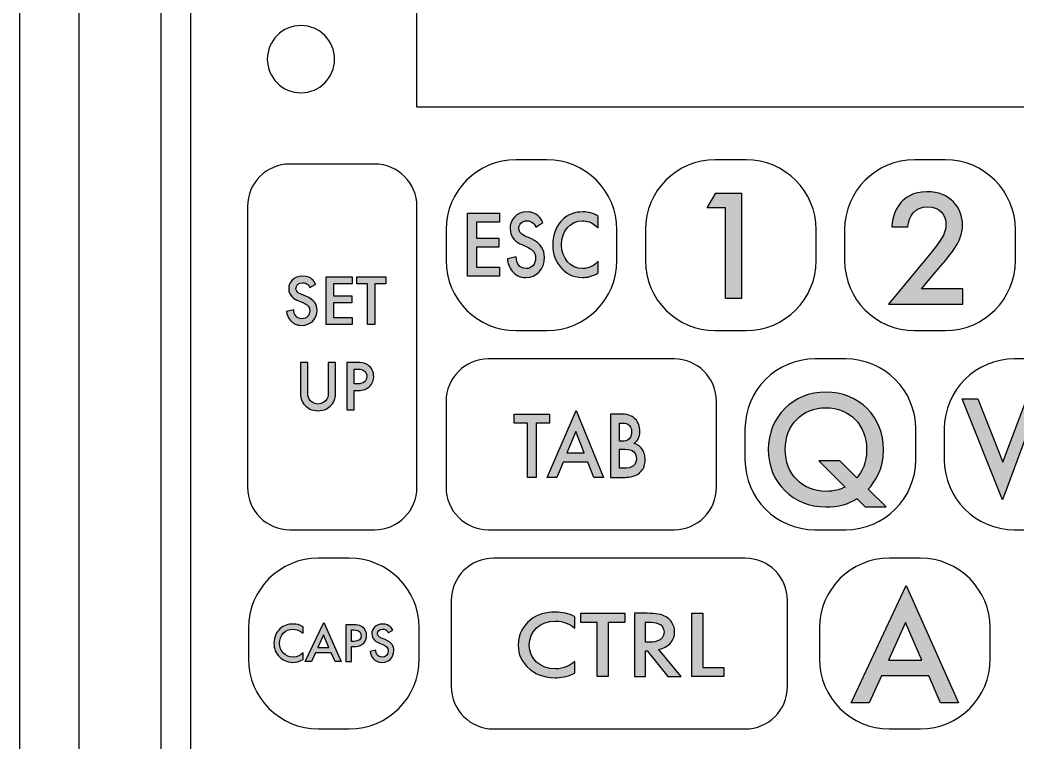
# Model space of a CAD drawing. Extents: x -123 to 250, y -165 to 87.
# Drawn here: x 43.64 to 88.13, y -138.9 to -106.68 of the extents above; entities that cross this region are included whole.
import ezdxf

# ---------------------------------------------------------------- set-up
doc = ezdxf.new("R2010")
doc.units = 0
doc.header["$MEASUREMENT"] = 0
doc.layers.add('LAYER_1', color=7, linetype='CONTINUOUS')

# ---------------------------------------------------------------- blocks, each defined once
blk = doc.blocks.new('BLOCK_14')
at = {"layer": 'LAYER_1', "color": 7}
for points in [[(67.154, -120.537), (67.154, -120.537), (65.778, -120.537), (65.778, -120.537), (64.054, -120.537), (62.656, -119.14), (62.656, -117.415), (62.656, -117.415), (62.656, -116.039), (62.656, -116.039), (62.656, -114.315), (64.054, -112.917), (65.778, -112.917), (65.778, -112.917), (67.154, -112.917), (67.154, -112.917), (68.878, -112.917), (70.276, -114.315), (70.276, -116.039), (70.276, -116.039), (70.276, -117.415), (70.276, -117.415), (70.276, -119.14), (68.878, -120.537), (67.154, -120.537)], [(76.044, -120.537), (76.044, -120.537), (74.668, -120.537), (74.668, -120.537), (72.944, -120.537), (71.546, -119.14), (71.546, -117.415), (71.546, -117.415), (71.546, -116.039), (71.546, -116.039), (71.546, -114.315), (72.944, -112.917), (74.668, -112.917), (74.668, -112.917), (76.044, -112.917), (76.044, -112.917), (77.768, -112.917), (79.166, -114.315), (79.166, -116.039), (79.166, -116.039), (79.166, -117.415), (79.166, -117.415), (79.166, -119.14), (77.768, -120.537), (76.044, -120.537)], [(84.934, -120.537), (84.934, -120.537), (83.558, -120.537), (83.558, -120.537), (81.834, -120.537), (80.436, -119.14), (80.436, -117.415), (80.436, -117.415), (80.436, -116.039), (80.436, -116.039), (80.436, -114.315), (81.834, -112.917), (83.558, -112.917), (83.558, -112.917), (84.934, -112.917), (84.934, -112.917), (86.658, -112.917), (88.056, -114.315), (88.056, -116.039), (88.056, -116.039), (88.056, -117.415), (88.056, -117.415), (88.056, -119.14), (86.658, -120.537), (84.934, -120.537)], [(61.355, -115.003), (61.355, -115.003), (61.355, -127.534), (61.355, -127.534), (61.355, -128.58), (60.508, -129.427), (59.462, -129.427), (59.462, -129.427), (55.691, -129.427), (55.691, -129.427), (54.646, -129.427), (53.798, -128.58), (53.798, -127.534), (53.798, -127.534), (53.798, -115.003), (53.798, -115.003), (53.798, -113.958), (54.646, -113.11), (55.691, -113.11), (55.691, -113.11), (59.462, -113.11), (59.462, -113.11), (60.508, -113.11), (61.355, -113.958), (61.355, -115.003)], [(72.828, -129.427), (72.828, -129.427), (64.549, -129.427), (64.549, -129.427), (63.504, -129.427), (62.656, -128.58), (62.656, -127.534), (62.656, -127.534), (62.656, -123.701), (62.656, -123.701), (62.656, -122.655), (63.504, -121.807), (64.549, -121.807), (64.549, -121.807), (72.828, -121.807), (72.828, -121.807), (73.873, -121.807), (74.721, -122.655), (74.721, -123.701), (74.721, -123.701), (74.721, -127.534), (74.721, -127.534), (74.721, -128.58), (73.873, -129.427), (72.828, -129.427)], [(80.489, -129.427), (80.489, -129.427), (79.113, -129.427), (79.113, -129.427), (77.389, -129.427), (75.991, -128.03), (75.991, -126.305), (75.991, -126.305), (75.991, -124.929), (75.991, -124.929), (75.991, -123.205), (77.389, -121.807), (79.113, -121.807), (79.113, -121.807), (80.489, -121.807), (80.489, -121.807), (82.213, -121.807), (83.611, -123.205), (83.611, -124.929), (83.611, -124.929), (83.611, -126.305), (83.611, -126.305), (83.611, -128.03), (82.213, -129.427), (80.489, -129.427)], [(89.379, -129.427), (89.379, -129.427), (88.003, -129.427), (88.003, -129.427), (86.279, -129.427), (84.881, -128.03), (84.881, -126.305), (84.881, -126.305), (84.881, -124.929), (84.881, -124.929), (84.881, -123.205), (86.279, -121.807), (88.003, -121.807), (88.003, -121.807), (89.379, -121.807), (89.379, -121.807), (91.103, -121.807), (92.501, -123.205), (92.501, -124.929), (92.501, -124.929), (92.501, -126.305), (92.501, -126.305), (92.501, -128.03), (91.103, -129.427), (89.379, -129.427)], [(58.339, -138.317), (58.339, -138.317), (56.963, -138.317), (56.963, -138.317), (55.239, -138.317), (53.841, -136.92), (53.841, -135.195), (53.841, -135.195), (53.841, -133.819), (53.841, -133.819), (53.841, -132.095), (55.239, -130.697), (56.963, -130.697), (56.963, -130.697), (58.339, -130.697), (58.339, -130.697), (60.063, -130.697), (61.461, -132.095), (61.461, -133.819), (61.461, -133.819), (61.461, -135.195), (61.461, -135.195), (61.461, -136.92), (60.063, -138.317), (58.339, -138.317)], [(75.994, -138.317), (75.994, -138.317), (64.779, -138.317), (64.779, -138.317), (63.733, -138.317), (62.886, -137.47), (62.886, -136.424), (62.886, -136.424), (62.886, -132.591), (62.886, -132.591), (62.886, -131.545), (63.733, -130.697), (64.779, -130.697), (64.779, -130.697), (75.994, -130.697), (75.994, -130.697), (77.039, -130.697), (77.887, -131.545), (77.887, -132.591), (77.887, -132.591), (77.887, -136.424), (77.887, -136.424), (77.887, -137.47), (77.039, -138.317), (75.994, -138.317)], [(83.809, -138.317), (83.809, -138.317), (82.433, -138.317), (82.433, -138.317), (80.709, -138.317), (79.311, -136.92), (79.311, -135.195), (79.311, -135.195), (79.311, -133.819), (79.311, -133.819), (79.311, -132.095), (80.709, -130.697), (82.433, -130.697), (82.433, -130.697), (83.809, -130.697), (83.809, -130.697), (85.534, -130.697), (86.931, -132.095), (86.931, -133.819), (86.931, -133.819), (86.931, -135.195), (86.931, -135.195), (86.931, -136.92), (85.534, -138.317), (83.809, -138.317)]]:
    blk.add_open_spline(points, degree=3, knots=[0, 0, 0, 0, 1, 1, 1, 2, 2, 2, 3, 3, 3, 4, 4, 4, 5, 5, 5, 6, 6, 6, 7, 7, 7, 8, 8, 8, 8], dxfattribs=at)
blk = doc.blocks.new('BLOCK_15')
at = {"layer": 'LAYER_1', "color": 7}
blk.add_lwpolyline([(199.816, -101.487), (173.146, -101.487), (155.472, -101.487), (155.366, -110.57), (61.355, -110.57), (61.355, -104.027), (51.258, -104.22), (51.258, -110.57), (51.258, -115.003), (51.258, -148.477), (62.656, -148.477), (62.656, -158.637), (182.036, -158.637), (199.816, -158.637), (199.816, -151.998), (199.816, -147.068), (206.166, -147.068), (206.166, -107.837), (206.166, -101.487), (199.816, -101.487)], dxfattribs=at)
blk.add_open_spline([(57.68, -108.428), (57.68, -109.257), (57.009, -109.928), (56.18, -109.928), (55.352, -109.928), (54.681, -109.257), (54.681, -108.428), (54.681, -107.6), (55.352, -106.928), (56.18, -106.928), (57.009, -106.928), (57.68, -107.6), (57.68, -108.428)], degree=3, knots=[0, 0, 0, 0, 1, 1, 1, 2, 2, 2, 3, 3, 3, 4, 4, 4, 4], dxfattribs=at)
blk = doc.blocks.new('BLOCK_16')
at = {"layer": 'LAYER_1', "color": 7}
blk.add_open_spline([(203.824, -160.304), (203.824, -160.304), (56.168, -160.304), (56.168, -160.304), (52.722, -160.304), (49.928, -157.51), (49.928, -154.064), (49.928, -154.064), (49.928, -49.643), (49.928, -49.643), (49.928, -46.197), (52.722, -43.403), (56.168, -43.403), (56.168, -43.403), (203.824, -43.403), (203.824, -43.403), (207.27, -43.403), (210.064, -46.197), (210.064, -49.643), (210.064, -49.643), (210.064, -154.064), (210.064, -154.064), (210.064, -157.51), (207.27, -160.304), (203.824, -160.304)], degree=3, knots=[0, 0, 0, 0, 1, 1, 1, 2, 2, 2, 3, 3, 3, 4, 4, 4, 5, 5, 5, 6, 6, 6, 7, 7, 7, 8, 8, 8, 8], dxfattribs=at)
blk = doc.blocks.new('BLOCK_18')
at = {"layer": 'LAYER_1'}
h = blk.add_hatch(color=7, dxfattribs=at)
h.dxf.hatch_style = 2
edge = h.paths.add_edge_path()
edge.add_spline(control_points=[(80.987, -128.04), (80.602, -128.285), (80.172, -128.411), (79.602, -128.411), (78.121, -128.411), (77.032, -127.315), (77.032, -125.848), (77.032, -124.396), (78.121, -123.285), (79.602, -123.285), (81.076, -123.285), (82.172, -124.396), (82.172, -125.848), (82.172, -126.752), (81.772, -127.315), (81.491, -127.618), (81.491, -127.618), (82.291, -128.411), (82.291, -128.411), (82.291, -128.411), (81.357, -128.411), (81.357, -128.411), (81.357, -128.411), (80.987, -128.04), (80.987, -128.04)], knot_values=[0, 0, 0, 0, 1, 1, 1, 2, 2, 2, 3, 3, 3, 4, 4, 4, 5, 5, 5, 6, 6, 6, 7, 7, 7, 8, 8, 8, 8], degree=3, periodic=1)
edge = h.paths.add_edge_path()
edge.add_spline(control_points=[(80.98, -127.107), (81.217, -126.833), (81.417, -126.47), (81.417, -125.848), (81.417, -124.752), (80.661, -123.981), (79.602, -123.981), (78.543, -123.981), (77.787, -124.752), (77.787, -125.848), (77.787, -126.944), (78.543, -127.715), (79.602, -127.715), (79.972, -127.715), (80.239, -127.633), (80.454, -127.522), (80.454, -127.522), (79.284, -126.359), (79.284, -126.359), (79.284, -126.359), (80.224, -126.359), (80.224, -126.359), (80.224, -126.359), (80.98, -127.107), (80.98, -127.107)], knot_values=[0, 0, 0, 0, 1, 1, 1, 2, 2, 2, 3, 3, 3, 4, 4, 4, 5, 5, 5, 6, 6, 6, 7, 7, 7, 8, 8, 8, 8], degree=3, periodic=1)
for points in [[(80.987, -128.04), (80.602, -128.285), (80.172, -128.411), (79.602, -128.411), (78.121, -128.411), (77.032, -127.315), (77.032, -125.848), (77.032, -124.396), (78.121, -123.285), (79.602, -123.285), (81.076, -123.285), (82.172, -124.396), (82.172, -125.848), (82.172, -126.752), (81.772, -127.315), (81.491, -127.618), (81.491, -127.618), (82.291, -128.411), (82.291, -128.411), (82.291, -128.411), (81.357, -128.411), (81.357, -128.411), (81.357, -128.411), (80.987, -128.04), (80.987, -128.04)], [(80.98, -127.107), (81.217, -126.833), (81.417, -126.47), (81.417, -125.848), (81.417, -124.752), (80.661, -123.981), (79.602, -123.981), (78.543, -123.981), (77.787, -124.752), (77.787, -125.848), (77.787, -126.944), (78.543, -127.715), (79.602, -127.715), (79.972, -127.715), (80.239, -127.633), (80.454, -127.522), (80.454, -127.522), (79.284, -126.359), (79.284, -126.359), (79.284, -126.359), (80.224, -126.359), (80.224, -126.359), (80.224, -126.359), (80.98, -127.107), (80.98, -127.107)]]:
    blk.add_open_spline(points, degree=3, knots=[0, 0, 0, 0, 1, 1, 1, 2, 2, 2, 3, 3, 3, 4, 4, 4, 5, 5, 5, 6, 6, 6, 7, 7, 7, 8, 8, 8, 8], dxfattribs=at)
blk = doc.blocks.new('BLOCK_19')
at = {"layer": 'LAYER_1'}
h = blk.add_hatch(color=7, dxfattribs=at)
h.dxf.hatch_style = 2
h.paths.add_polyline_path([(86.378, -123.58), (87.496, -126.413), (88.639, -123.377), (89.744, -126.413), (90.9, -123.58), (91.599, -123.58), (89.706, -128.09), (88.601, -125.086), (87.483, -128.09), (85.679, -123.58)])
blk.add_lwpolyline([(86.378, -123.58), (87.496, -126.413), (88.639, -123.377), (89.744, -126.413), (90.9, -123.58), (91.599, -123.58), (89.706, -128.09), (88.601, -125.086), (87.483, -128.09), (85.679, -123.58), (86.378, -123.58)], dxfattribs=at)
blk = doc.blocks.new('BLOCK_30')
at = {"layer": 'LAYER_1'}
h = blk.add_hatch(color=7, dxfattribs=at)
h.dxf.hatch_style = 2
h.paths.add_polyline_path([(75.117, -115.065), (74.298, -115.065), (74.693, -114.402), (75.836, -114.402), (75.836, -119.109), (75.117, -119.109)])
blk.add_lwpolyline([(75.117, -115.065), (74.298, -115.065), (74.693, -114.402), (75.836, -114.402), (75.836, -119.109), (75.117, -119.109), (75.117, -115.065)], dxfattribs=at)
blk = doc.blocks.new('BLOCK_31')
at = {"layer": 'LAYER_1'}
h = blk.add_hatch(color=7, dxfattribs=at)
h.dxf.hatch_style = 2
edge = h.paths.add_edge_path()
edge.add_spline(control_points=[(85.712, -119.366), (85.712, -119.366), (82.394, -119.366), (82.394, -119.366), (82.394, -119.366), (84.105, -117.292), (84.105, -117.292), (84.275, -117.085), (84.535, -116.759), (84.698, -116.522), (84.838, -116.314), (84.957, -116.099), (84.957, -115.811), (84.957, -115.396), (84.683, -115.011), (84.135, -115.011), (83.579, -115.011), (83.29, -115.44), (83.261, -115.907), (83.261, -115.907), (82.535, -115.907), (82.535, -115.907), (82.557, -115.426), (82.757, -115.04), (82.949, -114.825), (83.127, -114.626), (83.483, -114.344), (84.105, -114.344), (85.157, -114.344), (85.697, -115.062), (85.697, -115.833), (85.697, -116.24), (85.542, -116.573), (85.342, -116.87), (85.164, -117.136), (84.935, -117.411), (84.638, -117.759), (84.638, -117.759), (83.868, -118.67), (83.868, -118.67), (83.868, -118.67), (85.712, -118.67), (85.712, -118.67), (85.712, -118.67), (85.712, -119.366), (85.712, -119.366)], knot_values=[0, 0, 0, 0, 1, 1, 1, 2, 2, 2, 3, 3, 3, 4, 4, 4, 5, 5, 5, 6, 6, 6, 7, 7, 7, 8, 8, 8, 9, 9, 9, 10, 10, 10, 11, 11, 11, 12, 12, 12, 13, 13, 13, 14, 14, 14, 15, 15, 15, 15], degree=3, periodic=1)
blk.add_open_spline([(85.712, -119.366), (85.712, -119.366), (82.394, -119.366), (82.394, -119.366), (82.394, -119.366), (84.105, -117.292), (84.105, -117.292), (84.275, -117.085), (84.535, -116.759), (84.698, -116.522), (84.838, -116.314), (84.957, -116.099), (84.957, -115.811), (84.957, -115.396), (84.683, -115.011), (84.135, -115.011), (83.579, -115.011), (83.29, -115.44), (83.261, -115.907), (83.261, -115.907), (82.535, -115.907), (82.535, -115.907), (82.557, -115.426), (82.757, -115.04), (82.949, -114.825), (83.127, -114.626), (83.483, -114.344), (84.105, -114.344), (85.157, -114.344), (85.697, -115.062), (85.697, -115.833), (85.697, -116.24), (85.542, -116.573), (85.342, -116.87), (85.164, -117.136), (84.935, -117.411), (84.638, -117.759), (84.638, -117.759), (83.868, -118.67), (83.868, -118.67), (83.868, -118.67), (85.712, -118.67), (85.712, -118.67), (85.712, -118.67), (85.712, -119.366), (85.712, -119.366)], degree=3, knots=[0, 0, 0, 0, 1, 1, 1, 2, 2, 2, 3, 3, 3, 4, 4, 4, 5, 5, 5, 6, 6, 6, 7, 7, 7, 8, 8, 8, 9, 9, 9, 10, 10, 10, 11, 11, 11, 12, 12, 12, 13, 13, 13, 14, 14, 14, 15, 15, 15, 15], dxfattribs=at)
blk = doc.blocks.new('BLOCK_46')
at = {"layer": 'LAYER_1'}
h = blk.add_hatch(color=7, dxfattribs=at)
h.dxf.hatch_style = 2
h.paths.add_polyline_path([(68.978, -126.408), (67.878, -126.408), (67.596, -127.09), (67.172, -127.09), (68.453, -124.102), (69.673, -127.09), (69.248, -127.09)])
h.paths.add_polyline_path([(68.82, -126.002), (68.438, -125.046), (68.04, -126.002)])
h = blk.add_hatch(color=7, dxfattribs=at)
h.dxf.hatch_style = 2
h.paths.add_polyline_path([(66.682, -124.674), (66.682, -127.09), (66.288, -127.09), (66.288, -124.674), (65.697, -124.674), (65.697, -124.267), (67.272, -124.267), (67.272, -124.674)])
h = blk.add_hatch(color=7, dxfattribs=at)
h.dxf.hatch_style = 2
edge = h.paths.add_edge_path()
edge.add_spline(control_points=[(70.387, -124.267), (70.719, -124.267), (70.927, -124.314), (71.097, -124.487), (71.236, -124.631), (71.301, -124.813), (71.301, -125.046), (71.301, -125.156), (71.286, -125.27), (71.224, -125.38), (71.166, -125.49), (71.089, -125.545), (71.031, -125.575), (71.077, -125.588), (71.236, -125.634), (71.363, -125.778), (71.502, -125.939), (71.533, -126.133), (71.533, -126.307), (71.533, -126.51), (71.487, -126.671), (71.363, -126.815), (71.159, -127.051), (70.838, -127.09), (70.641, -127.09), (70.641, -127.09), (69.997, -127.09), (69.997, -127.09), (69.997, -127.09), (69.997, -124.267), (69.997, -124.267), (69.997, -124.267), (70.387, -124.267), (70.387, -124.267)], knot_values=[0, 0, 0, 0, 1, 1, 1, 2, 2, 2, 3, 3, 3, 4, 4, 4, 5, 5, 5, 6, 6, 6, 7, 7, 7, 8, 8, 8, 9, 9, 9, 10, 10, 10, 11, 11, 11, 11], degree=3, periodic=1)
edge = h.paths.add_edge_path()
edge.add_spline(control_points=[(70.391, -125.482), (70.391, -125.482), (70.51, -125.482), (70.51, -125.482), (70.607, -125.482), (70.738, -125.469), (70.83, -125.372), (70.919, -125.279), (70.931, -125.148), (70.931, -125.05), (70.931, -124.966), (70.919, -124.864), (70.838, -124.779), (70.75, -124.686), (70.638, -124.674), (70.526, -124.674), (70.526, -124.674), (70.391, -124.674), (70.391, -124.674), (70.391, -124.674), (70.391, -125.482), (70.391, -125.482)], knot_values=[0, 0, 0, 0, 1, 1, 1, 2, 2, 2, 3, 3, 3, 4, 4, 4, 5, 5, 5, 6, 6, 6, 7, 7, 7, 7], degree=3, periodic=1)
edge = h.paths.add_edge_path()
edge.add_spline(control_points=[(70.391, -126.683), (70.391, -126.683), (70.63, -126.683), (70.63, -126.683), (70.742, -126.683), (70.919, -126.662), (71.02, -126.573), (71.097, -126.506), (71.147, -126.387), (71.147, -126.26), (71.147, -126.146), (71.108, -126.036), (71.043, -125.964), (70.935, -125.85), (70.777, -125.837), (70.638, -125.837), (70.638, -125.837), (70.391, -125.837), (70.391, -125.837), (70.391, -125.837), (70.391, -126.683), (70.391, -126.683)], knot_values=[0, 0, 0, 0, 1, 1, 1, 2, 2, 2, 3, 3, 3, 4, 4, 4, 5, 5, 5, 6, 6, 6, 7, 7, 7, 7], degree=3, periodic=1)
for points in [[(68.978, -126.408), (67.878, -126.408), (67.596, -127.09), (67.172, -127.09), (68.453, -124.102), (69.673, -127.09), (69.248, -127.09), (68.978, -126.408)], [(66.682, -124.674), (66.682, -127.09), (66.288, -127.09), (66.288, -124.674), (65.697, -124.674), (65.697, -124.267), (67.272, -124.267), (67.272, -124.674), (66.682, -124.674)], [(68.82, -126.002), (68.438, -125.046), (68.04, -126.002), (68.82, -126.002)]]:
    blk.add_lwpolyline(points, dxfattribs=at)
for points, knots in [([(70.387, -124.267), (70.719, -124.267), (70.927, -124.314), (71.097, -124.487), (71.236, -124.631), (71.301, -124.813), (71.301, -125.046), (71.301, -125.156), (71.286, -125.27), (71.224, -125.38), (71.166, -125.49), (71.089, -125.545), (71.031, -125.575), (71.077, -125.588), (71.236, -125.634), (71.363, -125.778), (71.502, -125.939), (71.533, -126.133), (71.533, -126.307), (71.533, -126.51), (71.487, -126.671), (71.363, -126.815), (71.159, -127.051), (70.838, -127.09), (70.641, -127.09), (70.641, -127.09), (69.997, -127.09), (69.997, -127.09), (69.997, -127.09), (69.997, -124.267), (69.997, -124.267), (69.997, -124.267), (70.387, -124.267), (70.387, -124.267)], [0, 0, 0, 0, 1, 1, 1, 2, 2, 2, 3, 3, 3, 4, 4, 4, 5, 5, 5, 6, 6, 6, 7, 7, 7, 8, 8, 8, 9, 9, 9, 10, 10, 10, 11, 11, 11, 11]), ([(70.391, -125.482), (70.391, -125.482), (70.51, -125.482), (70.51, -125.482), (70.607, -125.482), (70.738, -125.469), (70.83, -125.372), (70.919, -125.279), (70.931, -125.148), (70.931, -125.05), (70.931, -124.966), (70.919, -124.864), (70.838, -124.779), (70.75, -124.686), (70.638, -124.674), (70.526, -124.674), (70.526, -124.674), (70.391, -124.674), (70.391, -124.674), (70.391, -124.674), (70.391, -125.482), (70.391, -125.482)], [0, 0, 0, 0, 1, 1, 1, 2, 2, 2, 3, 3, 3, 4, 4, 4, 5, 5, 5, 6, 6, 6, 7, 7, 7, 7]), ([(70.391, -126.683), (70.391, -126.683), (70.63, -126.683), (70.63, -126.683), (70.742, -126.683), (70.919, -126.662), (71.02, -126.573), (71.097, -126.506), (71.147, -126.387), (71.147, -126.26), (71.147, -126.146), (71.108, -126.036), (71.043, -125.964), (70.935, -125.85), (70.777, -125.837), (70.638, -125.837), (70.638, -125.837), (70.391, -125.837), (70.391, -125.837), (70.391, -125.837), (70.391, -126.683), (70.391, -126.683)], [0, 0, 0, 0, 1, 1, 1, 2, 2, 2, 3, 3, 3, 4, 4, 4, 5, 5, 5, 6, 6, 6, 7, 7, 7, 7])]:
    blk.add_open_spline(points, degree=3, knots=knots, dxfattribs=at)
blk = doc.blocks.new('BLOCK_47')
at = {"layer": 'LAYER_1'}
h = blk.add_hatch(color=7, dxfattribs=at)
h.dxf.hatch_style = 2
edge = h.paths.add_edge_path()
edge.add_spline(control_points=[(68.398, -133.817), (68.043, -133.534), (67.712, -133.504), (67.53, -133.504), (66.835, -133.504), (66.365, -133.957), (66.365, -134.579), (66.365, -135.176), (66.854, -135.637), (67.535, -135.637), (67.919, -135.637), (68.216, -135.464), (68.398, -135.311), (68.398, -135.311), (68.398, -135.823), (68.398, -135.823), (68.077, -135.992), (67.741, -136.035), (67.52, -136.035), (66.94, -136.035), (66.576, -135.802), (66.389, -135.645), (66.014, -135.336), (65.875, -134.977), (65.875, -134.579), (65.875, -134.059), (66.12, -133.699), (66.389, -133.475), (66.719, -133.2), (67.103, -133.107), (67.544, -133.107), (67.837, -133.107), (68.12, -133.153), (68.398, -133.31), (68.398, -133.31), (68.398, -133.817), (68.398, -133.817)], knot_values=[0, 0, 0, 0, 1, 1, 1, 2, 2, 2, 3, 3, 3, 4, 4, 4, 5, 5, 5, 6, 6, 6, 7, 7, 7, 8, 8, 8, 9, 9, 9, 10, 10, 10, 11, 11, 11, 12, 12, 12, 12], degree=3, periodic=1)
h = blk.add_hatch(color=7, dxfattribs=at)
h.dxf.hatch_style = 2
h.paths.add_polyline_path([(69.891, -133.564), (69.891, -135.98), (69.402, -135.98), (69.402, -133.564), (68.668, -133.564), (68.668, -133.157), (70.625, -133.157), (70.625, -133.564)])
h = blk.add_hatch(color=7, dxfattribs=at)
h.dxf.hatch_style = 2
edge = h.paths.add_edge_path()
edge.add_spline(control_points=[(71.629, -133.157), (72.017, -133.157), (72.266, -133.2), (72.473, -133.322), (72.823, -133.53), (72.852, -133.864), (72.852, -133.987), (72.852, -134.393), (72.569, -134.689), (72.142, -134.774), (72.142, -134.774), (73.139, -135.98), (73.139, -135.98), (73.139, -135.98), (72.549, -135.98), (72.549, -135.98), (72.549, -135.98), (71.633, -134.825), (71.633, -134.825), (71.633, -134.825), (71.547, -134.825), (71.547, -134.825), (71.547, -134.825), (71.547, -135.98), (71.547, -135.98), (71.547, -135.98), (71.058, -135.98), (71.058, -135.98), (71.058, -135.98), (71.058, -133.157), (71.058, -133.157), (71.058, -133.157), (71.629, -133.157), (71.629, -133.157)], knot_values=[0, 0, 0, 0, 1, 1, 1, 2, 2, 2, 3, 3, 3, 4, 4, 4, 5, 5, 5, 6, 6, 6, 7, 7, 7, 8, 8, 8, 9, 9, 9, 10, 10, 10, 11, 11, 11, 11], degree=3, periodic=1)
edge = h.paths.add_edge_path()
edge.add_spline(control_points=[(71.547, -134.452), (71.547, -134.452), (71.701, -134.452), (71.701, -134.452), (71.835, -134.452), (72.381, -134.44), (72.381, -133.991), (72.381, -133.593), (71.955, -133.555), (71.715, -133.555), (71.715, -133.555), (71.547, -133.555), (71.547, -133.555), (71.547, -133.555), (71.547, -134.452), (71.547, -134.452)], knot_values=[0, 0, 0, 0, 1, 1, 1, 2, 2, 2, 3, 3, 3, 4, 4, 4, 5, 5, 5, 5], degree=3, periodic=1)
h = blk.add_hatch(color=7, dxfattribs=at)
h.dxf.hatch_style = 2
h.paths.add_polyline_path([(74.11, -133.157), (74.11, -135.573), (75.05, -135.573), (75.05, -135.98), (73.62, -135.98), (73.62, -133.157)])
for points in [[(69.891, -133.564), (69.891, -135.98), (69.402, -135.98), (69.402, -133.564), (68.668, -133.564), (68.668, -133.157), (70.625, -133.157), (70.625, -133.564), (69.891, -133.564)], [(74.11, -133.157), (74.11, -135.573), (75.05, -135.573), (75.05, -135.98), (73.62, -135.98), (73.62, -133.157), (74.11, -133.157)]]:
    blk.add_lwpolyline(points, dxfattribs=at)
for points, knots in [([(68.398, -133.817), (68.043, -133.534), (67.712, -133.504), (67.53, -133.504), (66.835, -133.504), (66.365, -133.957), (66.365, -134.579), (66.365, -135.176), (66.854, -135.637), (67.535, -135.637), (67.919, -135.637), (68.216, -135.464), (68.398, -135.311), (68.398, -135.311), (68.398, -135.823), (68.398, -135.823), (68.077, -135.992), (67.741, -136.035), (67.52, -136.035), (66.94, -136.035), (66.576, -135.802), (66.389, -135.645), (66.014, -135.336), (65.875, -134.977), (65.875, -134.579), (65.875, -134.059), (66.12, -133.699), (66.389, -133.475), (66.719, -133.2), (67.103, -133.107), (67.544, -133.107), (67.837, -133.107), (68.12, -133.153), (68.398, -133.31), (68.398, -133.31), (68.398, -133.817), (68.398, -133.817)], [0, 0, 0, 0, 1, 1, 1, 2, 2, 2, 3, 3, 3, 4, 4, 4, 5, 5, 5, 6, 6, 6, 7, 7, 7, 8, 8, 8, 9, 9, 9, 10, 10, 10, 11, 11, 11, 12, 12, 12, 12]), ([(71.629, -133.157), (72.017, -133.157), (72.266, -133.2), (72.473, -133.322), (72.823, -133.53), (72.852, -133.864), (72.852, -133.987), (72.852, -134.393), (72.569, -134.689), (72.142, -134.774), (72.142, -134.774), (73.139, -135.98), (73.139, -135.98), (73.139, -135.98), (72.549, -135.98), (72.549, -135.98), (72.549, -135.98), (71.633, -134.825), (71.633, -134.825), (71.633, -134.825), (71.547, -134.825), (71.547, -134.825), (71.547, -134.825), (71.547, -135.98), (71.547, -135.98), (71.547, -135.98), (71.058, -135.98), (71.058, -135.98), (71.058, -135.98), (71.058, -133.157), (71.058, -133.157), (71.058, -133.157), (71.629, -133.157), (71.629, -133.157)], [0, 0, 0, 0, 1, 1, 1, 2, 2, 2, 3, 3, 3, 4, 4, 4, 5, 5, 5, 6, 6, 6, 7, 7, 7, 8, 8, 8, 9, 9, 9, 10, 10, 10, 11, 11, 11, 11]), ([(71.547, -134.452), (71.547, -134.452), (71.701, -134.452), (71.701, -134.452), (71.835, -134.452), (72.381, -134.44), (72.381, -133.991), (72.381, -133.593), (71.955, -133.555), (71.715, -133.555), (71.715, -133.555), (71.547, -133.555), (71.547, -133.555), (71.547, -133.555), (71.547, -134.452), (71.547, -134.452)], [0, 0, 0, 0, 1, 1, 1, 2, 2, 2, 3, 3, 3, 4, 4, 4, 5, 5, 5, 5])]:
    blk.add_open_spline(points, degree=3, knots=knots, dxfattribs=at)
blk = doc.blocks.new('BLOCK_48')
at = {"layer": 'LAYER_1'}
h = blk.add_hatch(color=7, dxfattribs=at)
h.dxf.hatch_style = 2
h.paths.add_polyline_path([(84.188, -135.953), (82.077, -135.953), (81.536, -137.146), (80.721, -137.146), (83.18, -131.916), (85.521, -137.146), (84.706, -137.146)])
h.paths.add_polyline_path([(83.884, -135.242), (83.151, -133.568), (82.388, -135.242)])
for points in [[(84.188, -135.953), (82.077, -135.953), (81.536, -137.146), (80.721, -137.146), (83.18, -131.916), (85.521, -137.146), (84.706, -137.146), (84.188, -135.953)], [(83.884, -135.242), (83.151, -133.568), (82.388, -135.242), (83.884, -135.242)]]:
    blk.add_lwpolyline(points, dxfattribs=at)
blk = doc.blocks.new('BLOCK_70')
at = {"layer": 'LAYER_1'}
h = blk.add_hatch(color=7, dxfattribs=at)
h.dxf.hatch_style = 2
h.paths.add_polyline_path([(65.038, -115.701), (64.012, -115.701), (64.012, -116.416), (65.007, -116.416), (65.007, -116.822), (64.012, -116.822), (64.012, -117.711), (65.038, -117.711), (65.038, -118.117), (63.618, -118.117), (63.618, -115.295), (65.038, -115.295)])
h = blk.add_hatch(color=7, dxfattribs=at)
h.dxf.hatch_style = 2
edge = h.paths.add_edge_path()
edge.add_spline(control_points=[(66.659, -115.921), (66.636, -115.858), (66.601, -115.799), (66.543, -115.743), (66.462, -115.671), (66.378, -115.642), (66.266, -115.642), (66.026, -115.642), (65.903, -115.799), (65.903, -115.981), (65.903, -116.065), (65.93, -116.213), (66.181, -116.323), (66.181, -116.323), (66.439, -116.437), (66.439, -116.437), (66.914, -116.649), (67.045, -116.945), (67.045, -117.267), (67.045, -117.804), (66.698, -118.172), (66.215, -118.172), (65.918, -118.172), (65.741, -118.049), (65.609, -117.889), (65.47, -117.72), (65.409, -117.533), (65.393, -117.339), (65.393, -117.339), (65.783, -117.246), (65.783, -117.246), (65.783, -117.385), (65.829, -117.516), (65.891, -117.605), (65.964, -117.707), (66.073, -117.774), (66.227, -117.774), (66.466, -117.774), (66.652, -117.584), (66.652, -117.301), (66.652, -117.013), (66.451, -116.895), (66.281, -116.818), (66.281, -116.818), (66.034, -116.704), (66.034, -116.704), (65.822, -116.607), (65.509, -116.412), (65.509, -115.989), (65.509, -115.608), (65.779, -115.244), (66.262, -115.244), (66.54, -115.244), (66.698, -115.359), (66.779, -115.435), (66.848, -115.502), (66.922, -115.6), (66.976, -115.718), (66.976, -115.718), (66.659, -115.921), (66.659, -115.921)], knot_values=[0, 0, 0, 0, 1, 1, 1, 2, 2, 2, 3, 3, 3, 4, 4, 4, 5, 5, 5, 6, 6, 6, 7, 7, 7, 8, 8, 8, 9, 9, 9, 10, 10, 10, 11, 11, 11, 12, 12, 12, 13, 13, 13, 14, 14, 14, 15, 15, 15, 16, 16, 16, 17, 17, 17, 18, 18, 18, 19, 19, 19, 20, 20, 20, 20], degree=3, periodic=1)
h = blk.add_hatch(color=7, dxfattribs=at)
h.dxf.hatch_style = 2
edge = h.paths.add_edge_path()
edge.add_spline(control_points=[(69.446, -115.955), (69.16, -115.671), (68.894, -115.642), (68.747, -115.642), (68.188, -115.642), (67.809, -116.095), (67.809, -116.717), (67.809, -117.313), (68.203, -117.774), (68.751, -117.774), (69.06, -117.774), (69.299, -117.601), (69.446, -117.449), (69.446, -117.449), (69.446, -117.961), (69.446, -117.961), (69.187, -118.13), (68.917, -118.172), (68.739, -118.172), (68.272, -118.172), (67.979, -117.939), (67.829, -117.783), (67.527, -117.474), (67.416, -117.114), (67.416, -116.717), (67.416, -116.196), (67.612, -115.837), (67.829, -115.612), (68.095, -115.337), (68.404, -115.244), (68.759, -115.244), (68.994, -115.244), (69.222, -115.291), (69.446, -115.448), (69.446, -115.448), (69.446, -115.955), (69.446, -115.955)], knot_values=[0, 0, 0, 0, 1, 1, 1, 2, 2, 2, 3, 3, 3, 4, 4, 4, 5, 5, 5, 6, 6, 6, 7, 7, 7, 8, 8, 8, 9, 9, 9, 10, 10, 10, 11, 11, 11, 12, 12, 12, 12], degree=3, periodic=1)
blk.add_lwpolyline([(65.038, -115.701), (64.012, -115.701), (64.012, -116.416), (65.007, -116.416), (65.007, -116.822), (64.012, -116.822), (64.012, -117.711), (65.038, -117.711), (65.038, -118.117), (63.618, -118.117), (63.618, -115.295), (65.038, -115.295), (65.038, -115.701)], dxfattribs=at)
for points, knots in [([(66.659, -115.921), (66.636, -115.858), (66.601, -115.799), (66.543, -115.743), (66.462, -115.671), (66.378, -115.642), (66.266, -115.642), (66.026, -115.642), (65.903, -115.799), (65.903, -115.981), (65.903, -116.065), (65.93, -116.213), (66.181, -116.323), (66.181, -116.323), (66.439, -116.437), (66.439, -116.437), (66.914, -116.649), (67.045, -116.945), (67.045, -117.267), (67.045, -117.804), (66.698, -118.172), (66.215, -118.172), (65.918, -118.172), (65.741, -118.049), (65.609, -117.889), (65.47, -117.72), (65.409, -117.533), (65.393, -117.339), (65.393, -117.339), (65.783, -117.246), (65.783, -117.246), (65.783, -117.385), (65.829, -117.516), (65.891, -117.605), (65.964, -117.707), (66.073, -117.774), (66.227, -117.774), (66.466, -117.774), (66.652, -117.584), (66.652, -117.301), (66.652, -117.013), (66.451, -116.895), (66.281, -116.818), (66.281, -116.818), (66.034, -116.704), (66.034, -116.704), (65.822, -116.607), (65.509, -116.412), (65.509, -115.989), (65.509, -115.608), (65.779, -115.244), (66.262, -115.244), (66.54, -115.244), (66.698, -115.359), (66.779, -115.435), (66.848, -115.502), (66.922, -115.6), (66.976, -115.718), (66.976, -115.718), (66.659, -115.921), (66.659, -115.921)], [0, 0, 0, 0, 1, 1, 1, 2, 2, 2, 3, 3, 3, 4, 4, 4, 5, 5, 5, 6, 6, 6, 7, 7, 7, 8, 8, 8, 9, 9, 9, 10, 10, 10, 11, 11, 11, 12, 12, 12, 13, 13, 13, 14, 14, 14, 15, 15, 15, 16, 16, 16, 17, 17, 17, 18, 18, 18, 19, 19, 19, 20, 20, 20, 20]), ([(69.446, -115.955), (69.16, -115.671), (68.894, -115.642), (68.747, -115.642), (68.188, -115.642), (67.809, -116.095), (67.809, -116.717), (67.809, -117.313), (68.203, -117.774), (68.751, -117.774), (69.06, -117.774), (69.299, -117.601), (69.446, -117.449), (69.446, -117.449), (69.446, -117.961), (69.446, -117.961), (69.187, -118.13), (68.917, -118.172), (68.739, -118.172), (68.272, -118.172), (67.979, -117.939), (67.829, -117.783), (67.527, -117.474), (67.416, -117.114), (67.416, -116.717), (67.416, -116.196), (67.612, -115.837), (67.829, -115.612), (68.095, -115.337), (68.404, -115.244), (68.759, -115.244), (68.994, -115.244), (69.222, -115.291), (69.446, -115.448), (69.446, -115.448), (69.446, -115.955), (69.446, -115.955)], [0, 0, 0, 0, 1, 1, 1, 2, 2, 2, 3, 3, 3, 4, 4, 4, 5, 5, 5, 6, 6, 6, 7, 7, 7, 8, 8, 8, 9, 9, 9, 10, 10, 10, 11, 11, 11, 12, 12, 12, 12])]:
    blk.add_open_spline(points, degree=3, knots=knots, dxfattribs=at)
blk = doc.blocks.new('BLOCK_71')
at = {"layer": 'LAYER_1'}
h = blk.add_hatch(color=7, dxfattribs=at)
h.dxf.hatch_style = 2
edge = h.paths.add_edge_path()
edge.add_spline(control_points=[(56.276, -134.051), (56.094, -133.886), (55.923, -133.868), (55.829, -133.868), (55.471, -133.868), (55.229, -134.133), (55.229, -134.496), (55.229, -134.844), (55.481, -135.114), (55.832, -135.114), (56.029, -135.114), (56.182, -135.012), (56.276, -134.923), (56.276, -134.923), (56.276, -135.222), (56.276, -135.222), (56.111, -135.321), (55.938, -135.346), (55.824, -135.346), (55.525, -135.346), (55.338, -135.21), (55.241, -135.118), (55.048, -134.938), (54.977, -134.728), (54.977, -134.496), (54.977, -134.192), (55.103, -133.982), (55.241, -133.851), (55.412, -133.69), (55.609, -133.636), (55.837, -133.636), (55.987, -133.636), (56.133, -133.663), (56.276, -133.755), (56.276, -133.755), (56.276, -134.051), (56.276, -134.051)], knot_values=[0, 0, 0, 0, 1, 1, 1, 2, 2, 2, 3, 3, 3, 4, 4, 4, 5, 5, 5, 6, 6, 6, 7, 7, 7, 8, 8, 8, 9, 9, 9, 10, 10, 10, 11, 11, 11, 12, 12, 12, 12], degree=3, periodic=1)
h = blk.add_hatch(color=7, dxfattribs=at)
h.dxf.hatch_style = 2
h.paths.add_polyline_path([(57.531, -134.916), (56.827, -134.916), (56.646, -135.314), (56.374, -135.314), (57.195, -133.569), (57.975, -135.314), (57.704, -135.314)])
h.paths.add_polyline_path([(57.429, -134.679), (57.185, -134.12), (56.93, -134.679)])
h = blk.add_hatch(color=7, dxfattribs=at)
h.dxf.hatch_style = 2
edge = h.paths.add_edge_path()
edge.add_spline(control_points=[(58.545, -133.666), (58.647, -133.666), (58.787, -133.676), (58.906, -133.755), (59.044, -133.846), (59.111, -134.004), (59.111, -134.155), (59.111, -134.251), (59.086, -134.399), (58.95, -134.515), (58.819, -134.627), (58.669, -134.644), (58.548, -134.644), (58.548, -134.644), (58.434, -134.644), (58.434, -134.644), (58.434, -134.644), (58.434, -135.314), (58.434, -135.314), (58.434, -135.314), (58.182, -135.314), (58.182, -135.314), (58.182, -135.314), (58.182, -133.666), (58.182, -133.666), (58.182, -133.666), (58.545, -133.666), (58.545, -133.666)], knot_values=[0, 0, 0, 0, 1, 1, 1, 2, 2, 2, 3, 3, 3, 4, 4, 4, 5, 5, 5, 6, 6, 6, 7, 7, 7, 8, 8, 8, 9, 9, 9, 9], degree=3, periodic=1)
edge = h.paths.add_edge_path()
edge.add_spline(control_points=[(58.434, -134.412), (58.434, -134.412), (58.548, -134.412), (58.548, -134.412), (58.765, -134.412), (58.869, -134.306), (58.869, -134.152), (58.869, -134.061), (58.832, -133.898), (58.545, -133.898), (58.545, -133.898), (58.434, -133.898), (58.434, -133.898), (58.434, -133.898), (58.434, -134.412), (58.434, -134.412)], knot_values=[0, 0, 0, 0, 1, 1, 1, 2, 2, 2, 3, 3, 3, 4, 4, 4, 5, 5, 5, 5], degree=3, periodic=1)
h = blk.add_hatch(color=7, dxfattribs=at)
h.dxf.hatch_style = 2
edge = h.paths.add_edge_path()
edge.add_spline(control_points=[(60.079, -134.031), (60.064, -133.994), (60.042, -133.96), (60.005, -133.928), (59.953, -133.886), (59.898, -133.868), (59.827, -133.868), (59.674, -133.868), (59.595, -133.96), (59.595, -134.066), (59.595, -134.116), (59.612, -134.202), (59.773, -134.266), (59.773, -134.266), (59.938, -134.333), (59.938, -134.333), (60.242, -134.456), (60.326, -134.629), (60.326, -134.817), (60.326, -135.131), (60.104, -135.346), (59.795, -135.346), (59.604, -135.346), (59.491, -135.274), (59.407, -135.18), (59.318, -135.082), (59.278, -134.973), (59.269, -134.859), (59.269, -134.859), (59.518, -134.805), (59.518, -134.805), (59.518, -134.886), (59.548, -134.963), (59.587, -135.015), (59.634, -135.074), (59.703, -135.114), (59.802, -135.114), (59.955, -135.114), (60.074, -135.002), (60.074, -134.837), (60.074, -134.669), (59.946, -134.6), (59.837, -134.555), (59.837, -134.555), (59.679, -134.489), (59.679, -134.489), (59.543, -134.432), (59.343, -134.318), (59.343, -134.071), (59.343, -133.849), (59.516, -133.636), (59.824, -133.636), (60.002, -133.636), (60.104, -133.703), (60.156, -133.747), (60.2, -133.787), (60.247, -133.844), (60.282, -133.913), (60.282, -133.913), (60.079, -134.031), (60.079, -134.031)], knot_values=[0, 0, 0, 0, 1, 1, 1, 2, 2, 2, 3, 3, 3, 4, 4, 4, 5, 5, 5, 6, 6, 6, 7, 7, 7, 8, 8, 8, 9, 9, 9, 10, 10, 10, 11, 11, 11, 12, 12, 12, 13, 13, 13, 14, 14, 14, 15, 15, 15, 16, 16, 16, 17, 17, 17, 18, 18, 18, 19, 19, 19, 20, 20, 20, 20], degree=3, periodic=1)
for points in [[(57.531, -134.916), (56.827, -134.916), (56.646, -135.314), (56.374, -135.314), (57.195, -133.569), (57.975, -135.314), (57.704, -135.314), (57.531, -134.916)], [(57.429, -134.679), (57.185, -134.12), (56.93, -134.679), (57.429, -134.679)]]:
    blk.add_lwpolyline(points, dxfattribs=at)
for points, knots in [([(56.276, -134.051), (56.094, -133.886), (55.923, -133.868), (55.829, -133.868), (55.471, -133.868), (55.229, -134.133), (55.229, -134.496), (55.229, -134.844), (55.481, -135.114), (55.832, -135.114), (56.029, -135.114), (56.182, -135.012), (56.276, -134.923), (56.276, -134.923), (56.276, -135.222), (56.276, -135.222), (56.111, -135.321), (55.938, -135.346), (55.824, -135.346), (55.525, -135.346), (55.338, -135.21), (55.241, -135.118), (55.048, -134.938), (54.977, -134.728), (54.977, -134.496), (54.977, -134.192), (55.103, -133.982), (55.241, -133.851), (55.412, -133.69), (55.609, -133.636), (55.837, -133.636), (55.987, -133.636), (56.133, -133.663), (56.276, -133.755), (56.276, -133.755), (56.276, -134.051), (56.276, -134.051)], [0, 0, 0, 0, 1, 1, 1, 2, 2, 2, 3, 3, 3, 4, 4, 4, 5, 5, 5, 6, 6, 6, 7, 7, 7, 8, 8, 8, 9, 9, 9, 10, 10, 10, 11, 11, 11, 12, 12, 12, 12]), ([(58.545, -133.666), (58.647, -133.666), (58.787, -133.676), (58.906, -133.755), (59.044, -133.846), (59.111, -134.004), (59.111, -134.155), (59.111, -134.251), (59.086, -134.399), (58.95, -134.515), (58.819, -134.627), (58.669, -134.644), (58.548, -134.644), (58.548, -134.644), (58.434, -134.644), (58.434, -134.644), (58.434, -134.644), (58.434, -135.314), (58.434, -135.314), (58.434, -135.314), (58.182, -135.314), (58.182, -135.314), (58.182, -135.314), (58.182, -133.666), (58.182, -133.666), (58.182, -133.666), (58.545, -133.666), (58.545, -133.666)], [0, 0, 0, 0, 1, 1, 1, 2, 2, 2, 3, 3, 3, 4, 4, 4, 5, 5, 5, 6, 6, 6, 7, 7, 7, 8, 8, 8, 9, 9, 9, 9]), ([(60.079, -134.031), (60.064, -133.994), (60.042, -133.96), (60.005, -133.928), (59.953, -133.886), (59.898, -133.868), (59.827, -133.868), (59.674, -133.868), (59.595, -133.96), (59.595, -134.066), (59.595, -134.116), (59.612, -134.202), (59.773, -134.266), (59.773, -134.266), (59.938, -134.333), (59.938, -134.333), (60.242, -134.456), (60.326, -134.629), (60.326, -134.817), (60.326, -135.131), (60.104, -135.346), (59.795, -135.346), (59.604, -135.346), (59.491, -135.274), (59.407, -135.18), (59.318, -135.082), (59.278, -134.973), (59.269, -134.859), (59.269, -134.859), (59.518, -134.805), (59.518, -134.805), (59.518, -134.886), (59.548, -134.963), (59.587, -135.015), (59.634, -135.074), (59.703, -135.114), (59.802, -135.114), (59.955, -135.114), (60.074, -135.002), (60.074, -134.837), (60.074, -134.669), (59.946, -134.6), (59.837, -134.555), (59.837, -134.555), (59.679, -134.489), (59.679, -134.489), (59.543, -134.432), (59.343, -134.318), (59.343, -134.071), (59.343, -133.849), (59.516, -133.636), (59.824, -133.636), (60.002, -133.636), (60.104, -133.703), (60.156, -133.747), (60.2, -133.787), (60.247, -133.844), (60.282, -133.913), (60.282, -133.913), (60.079, -134.031), (60.079, -134.031)], [0, 0, 0, 0, 1, 1, 1, 2, 2, 2, 3, 3, 3, 4, 4, 4, 5, 5, 5, 6, 6, 6, 7, 7, 7, 8, 8, 8, 9, 9, 9, 10, 10, 10, 11, 11, 11, 12, 12, 12, 13, 13, 13, 14, 14, 14, 15, 15, 15, 16, 16, 16, 17, 17, 17, 18, 18, 18, 19, 19, 19, 20, 20, 20, 20]), ([(58.434, -134.412), (58.434, -134.412), (58.548, -134.412), (58.548, -134.412), (58.765, -134.412), (58.869, -134.306), (58.869, -134.152), (58.869, -134.061), (58.832, -133.898), (58.545, -133.898), (58.545, -133.898), (58.434, -133.898), (58.434, -133.898), (58.434, -133.898), (58.434, -134.412), (58.434, -134.412)], [0, 0, 0, 0, 1, 1, 1, 2, 2, 2, 3, 3, 3, 4, 4, 4, 5, 5, 5, 5])]:
    blk.add_open_spline(points, degree=3, knots=knots, dxfattribs=at)
blk = doc.blocks.new('BLOCK_73')
at = {"layer": 'LAYER_1'}
h = blk.add_hatch(color=7, dxfattribs=at)
h.dxf.hatch_style = 2
edge = h.paths.add_edge_path()
edge.add_spline(control_points=[(56.581, -118.619), (56.561, -118.572), (56.533, -118.527), (56.485, -118.486), (56.419, -118.432), (56.349, -118.41), (56.257, -118.41), (56.06, -118.41), (55.958, -118.527), (55.958, -118.664), (55.958, -118.727), (55.98, -118.839), (56.187, -118.921), (56.187, -118.921), (56.399, -119.007), (56.399, -119.007), (56.79, -119.166), (56.898, -119.388), (56.898, -119.629), (56.898, -120.033), (56.612, -120.309), (56.215, -120.309), (55.971, -120.309), (55.825, -120.217), (55.717, -120.096), (55.602, -119.969), (55.551, -119.829), (55.539, -119.683), (55.539, -119.683), (55.86, -119.613), (55.86, -119.613), (55.86, -119.718), (55.898, -119.817), (55.949, -119.883), (56.009, -119.96), (56.098, -120.01), (56.225, -120.01), (56.422, -120.01), (56.574, -119.867), (56.574, -119.655), (56.574, -119.439), (56.409, -119.35), (56.269, -119.293), (56.269, -119.293), (56.066, -119.207), (56.066, -119.207), (55.891, -119.134), (55.634, -118.988), (55.634, -118.67), (55.634, -118.384), (55.856, -118.111), (56.253, -118.111), (56.482, -118.111), (56.612, -118.197), (56.679, -118.254), (56.736, -118.305), (56.797, -118.378), (56.841, -118.467), (56.841, -118.467), (56.581, -118.619), (56.581, -118.619)], knot_values=[0, 0, 0, 0, 1, 1, 1, 2, 2, 2, 3, 3, 3, 4, 4, 4, 5, 5, 5, 6, 6, 6, 7, 7, 7, 8, 8, 8, 9, 9, 9, 10, 10, 10, 11, 11, 11, 12, 12, 12, 13, 13, 13, 14, 14, 14, 15, 15, 15, 16, 16, 16, 17, 17, 17, 18, 18, 18, 19, 19, 19, 20, 20, 20, 20], degree=3, periodic=1)
h = blk.add_hatch(color=7, dxfattribs=at)
h.dxf.hatch_style = 2
h.paths.add_polyline_path([(58.473, -118.454), (57.628, -118.454), (57.628, -118.991), (58.447, -118.991), (58.447, -119.296), (57.628, -119.296), (57.628, -119.963), (58.473, -119.963), (58.473, -120.268), (57.304, -120.268), (57.304, -118.149), (58.473, -118.149)])
h = blk.add_hatch(color=7, dxfattribs=at)
h.dxf.hatch_style = 2
h.paths.add_polyline_path([(59.479, -118.454), (59.479, -120.268), (59.155, -120.268), (59.155, -118.454), (58.669, -118.454), (58.669, -118.149), (59.965, -118.149), (59.965, -118.454)])
h = blk.add_hatch(color=7, dxfattribs=at)
h.dxf.hatch_style = 2
edge = h.paths.add_edge_path()
edge.add_spline(control_points=[(56.482, -121.959), (56.482, -121.959), (56.482, -123.236), (56.482, -123.236), (56.482, -123.351), (56.485, -123.49), (56.549, -123.601), (56.612, -123.71), (56.755, -123.821), (56.942, -123.821), (57.13, -123.821), (57.273, -123.71), (57.336, -123.601), (57.4, -123.49), (57.403, -123.351), (57.403, -123.236), (57.403, -123.236), (57.403, -121.959), (57.403, -121.959), (57.403, -121.959), (57.727, -121.959), (57.727, -121.959), (57.727, -121.959), (57.727, -123.322), (57.727, -123.322), (57.727, -123.49), (57.692, -123.694), (57.53, -123.872), (57.419, -123.992), (57.231, -124.119), (56.942, -124.119), (56.653, -124.119), (56.466, -123.992), (56.355, -123.872), (56.193, -123.694), (56.158, -123.49), (56.158, -123.322), (56.158, -123.322), (56.158, -121.959), (56.158, -121.959), (56.158, -121.959), (56.482, -121.959), (56.482, -121.959)], knot_values=[0, 0, 0, 0, 1, 1, 1, 2, 2, 2, 3, 3, 3, 4, 4, 4, 5, 5, 5, 6, 6, 6, 7, 7, 7, 8, 8, 8, 9, 9, 9, 10, 10, 10, 11, 11, 11, 12, 12, 12, 13, 13, 13, 14, 14, 14, 14], degree=3, periodic=1)
h = blk.add_hatch(color=7, dxfattribs=at)
h.dxf.hatch_style = 2
edge = h.paths.add_edge_path()
edge.add_spline(control_points=[(58.701, -121.959), (58.831, -121.959), (59.012, -121.972), (59.165, -122.074), (59.343, -122.191), (59.429, -122.395), (59.429, -122.588), (59.429, -122.712), (59.397, -122.903), (59.222, -123.052), (59.054, -123.195), (58.86, -123.217), (58.704, -123.217), (58.704, -123.217), (58.558, -123.217), (58.558, -123.217), (58.558, -123.217), (58.558, -124.078), (58.558, -124.078), (58.558, -124.078), (58.234, -124.078), (58.234, -124.078), (58.234, -124.078), (58.234, -121.959), (58.234, -121.959), (58.234, -121.959), (58.701, -121.959), (58.701, -121.959)], knot_values=[0, 0, 0, 0, 1, 1, 1, 2, 2, 2, 3, 3, 3, 4, 4, 4, 5, 5, 5, 6, 6, 6, 7, 7, 7, 8, 8, 8, 9, 9, 9, 9], degree=3, periodic=1)
edge = h.paths.add_edge_path()
edge.add_spline(control_points=[(58.558, -122.919), (58.558, -122.919), (58.704, -122.919), (58.704, -122.919), (58.984, -122.919), (59.117, -122.782), (59.117, -122.585), (59.117, -122.468), (59.07, -122.258), (58.701, -122.258), (58.701, -122.258), (58.558, -122.258), (58.558, -122.258), (58.558, -122.258), (58.558, -122.919), (58.558, -122.919)], knot_values=[0, 0, 0, 0, 1, 1, 1, 2, 2, 2, 3, 3, 3, 4, 4, 4, 5, 5, 5, 5], degree=3, periodic=1)
for points in [[(58.473, -118.454), (57.628, -118.454), (57.628, -118.991), (58.447, -118.991), (58.447, -119.296), (57.628, -119.296), (57.628, -119.963), (58.473, -119.963), (58.473, -120.268), (57.304, -120.268), (57.304, -118.149), (58.473, -118.149), (58.473, -118.454)], [(59.479, -118.454), (59.479, -120.268), (59.155, -120.268), (59.155, -118.454), (58.669, -118.454), (58.669, -118.149), (59.965, -118.149), (59.965, -118.454), (59.479, -118.454)]]:
    blk.add_lwpolyline(points, dxfattribs=at)
for points, knots in [([(56.581, -118.619), (56.561, -118.572), (56.533, -118.527), (56.485, -118.486), (56.419, -118.432), (56.349, -118.41), (56.257, -118.41), (56.06, -118.41), (55.958, -118.527), (55.958, -118.664), (55.958, -118.727), (55.98, -118.839), (56.187, -118.921), (56.187, -118.921), (56.399, -119.007), (56.399, -119.007), (56.79, -119.166), (56.898, -119.388), (56.898, -119.629), (56.898, -120.033), (56.612, -120.309), (56.215, -120.309), (55.971, -120.309), (55.825, -120.217), (55.717, -120.096), (55.602, -119.969), (55.551, -119.829), (55.539, -119.683), (55.539, -119.683), (55.86, -119.613), (55.86, -119.613), (55.86, -119.718), (55.898, -119.817), (55.949, -119.883), (56.009, -119.96), (56.098, -120.01), (56.225, -120.01), (56.422, -120.01), (56.574, -119.867), (56.574, -119.655), (56.574, -119.439), (56.409, -119.35), (56.269, -119.293), (56.269, -119.293), (56.066, -119.207), (56.066, -119.207), (55.891, -119.134), (55.634, -118.988), (55.634, -118.67), (55.634, -118.384), (55.856, -118.111), (56.253, -118.111), (56.482, -118.111), (56.612, -118.197), (56.679, -118.254), (56.736, -118.305), (56.797, -118.378), (56.841, -118.467), (56.841, -118.467), (56.581, -118.619), (56.581, -118.619)], [0, 0, 0, 0, 1, 1, 1, 2, 2, 2, 3, 3, 3, 4, 4, 4, 5, 5, 5, 6, 6, 6, 7, 7, 7, 8, 8, 8, 9, 9, 9, 10, 10, 10, 11, 11, 11, 12, 12, 12, 13, 13, 13, 14, 14, 14, 15, 15, 15, 16, 16, 16, 17, 17, 17, 18, 18, 18, 19, 19, 19, 20, 20, 20, 20]), ([(56.482, -121.959), (56.482, -121.959), (56.482, -123.236), (56.482, -123.236), (56.482, -123.351), (56.485, -123.49), (56.549, -123.601), (56.612, -123.71), (56.755, -123.821), (56.942, -123.821), (57.13, -123.821), (57.273, -123.71), (57.336, -123.601), (57.4, -123.49), (57.403, -123.351), (57.403, -123.236), (57.403, -123.236), (57.403, -121.959), (57.403, -121.959), (57.403, -121.959), (57.727, -121.959), (57.727, -121.959), (57.727, -121.959), (57.727, -123.322), (57.727, -123.322), (57.727, -123.49), (57.692, -123.694), (57.53, -123.872), (57.419, -123.992), (57.231, -124.119), (56.942, -124.119), (56.653, -124.119), (56.466, -123.992), (56.355, -123.872), (56.193, -123.694), (56.158, -123.49), (56.158, -123.322), (56.158, -123.322), (56.158, -121.959), (56.158, -121.959), (56.158, -121.959), (56.482, -121.959), (56.482, -121.959)], [0, 0, 0, 0, 1, 1, 1, 2, 2, 2, 3, 3, 3, 4, 4, 4, 5, 5, 5, 6, 6, 6, 7, 7, 7, 8, 8, 8, 9, 9, 9, 10, 10, 10, 11, 11, 11, 12, 12, 12, 13, 13, 13, 14, 14, 14, 14]), ([(58.701, -121.959), (58.831, -121.959), (59.012, -121.972), (59.165, -122.074), (59.343, -122.191), (59.429, -122.395), (59.429, -122.588), (59.429, -122.712), (59.397, -122.903), (59.222, -123.052), (59.054, -123.195), (58.86, -123.217), (58.704, -123.217), (58.704, -123.217), (58.558, -123.217), (58.558, -123.217), (58.558, -123.217), (58.558, -124.078), (58.558, -124.078), (58.558, -124.078), (58.234, -124.078), (58.234, -124.078), (58.234, -124.078), (58.234, -121.959), (58.234, -121.959), (58.234, -121.959), (58.701, -121.959), (58.701, -121.959)], [0, 0, 0, 0, 1, 1, 1, 2, 2, 2, 3, 3, 3, 4, 4, 4, 5, 5, 5, 6, 6, 6, 7, 7, 7, 8, 8, 8, 9, 9, 9, 9]), ([(58.558, -122.919), (58.558, -122.919), (58.704, -122.919), (58.704, -122.919), (58.984, -122.919), (59.117, -122.782), (59.117, -122.585), (59.117, -122.468), (59.07, -122.258), (58.701, -122.258), (58.701, -122.258), (58.558, -122.258), (58.558, -122.258), (58.558, -122.258), (58.558, -122.919), (58.558, -122.919)], [0, 0, 0, 0, 1, 1, 1, 2, 2, 2, 3, 3, 3, 4, 4, 4, 5, 5, 5, 5])]:
    blk.add_open_spline(points, degree=3, knots=knots, dxfattribs=at)
blk = doc.blocks.new('BLOCK_17')
at = {"layer": 'LAYER_1'}
for name in ['BLOCK_30', 'BLOCK_31', 'BLOCK_70', 'BLOCK_73', 'BLOCK_18', 'BLOCK_19', 'BLOCK_46', 'BLOCK_48', 'BLOCK_47', 'BLOCK_71']:
    blk.add_blockref(name, (0, 0), dxfattribs=at)

msp = doc.modelspace()

# ---------------------------------------------------------------- linework, layer by layer
at = {"layer": 'LAYER_1', "color": 1}
for points in [[(250.02, -165.311), (43.645, -165.311), (43.645, -38.311), (250.02, -38.311), (250.02, -165.311)], [(246.307, -161.435), (46.282, -161.435), (46.282, -40.785), (246.307, -40.785), (246.307, -161.435)]]:
    msp.add_lwpolyline(points, dxfattribs=at)

# ---------------------------------------------------------------- block references
at = {"layer": 'LAYER_1'}
for name in ['BLOCK_16', 'BLOCK_15', 'BLOCK_14', 'BLOCK_17']:
    msp.add_blockref(name, (0, 0), dxfattribs=at)

doc.saveas('drawing.dxf')
